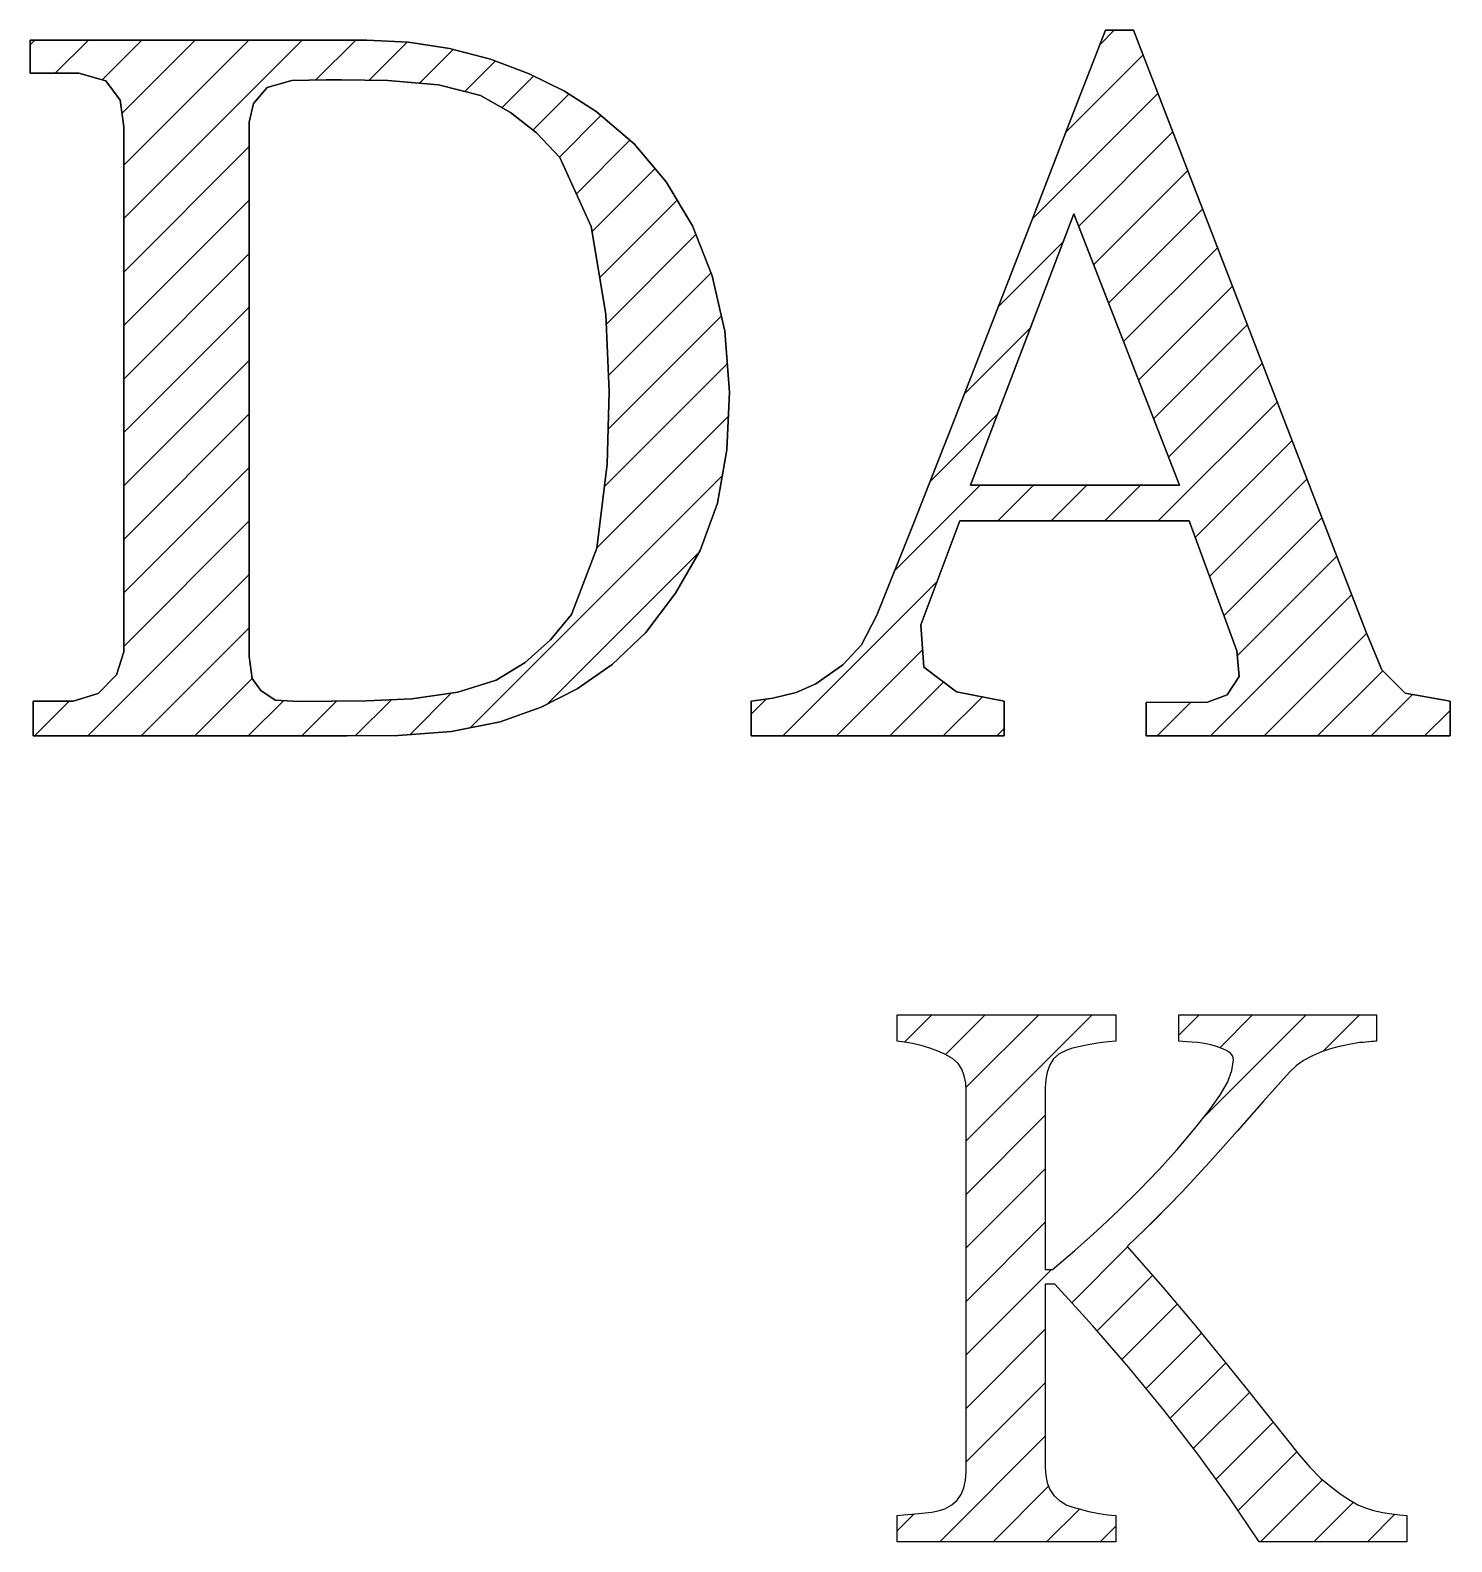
# Model space of a CAD drawing. Extents: x 43789 to 44209, y -38468 to -38171.
# Drawn here: x 43932.556 to 43937.256, y -38265.054 to -38260.058 of the extents above; entities that cross this region are included whole.
import ezdxf

# ---------------------------------------------------------------- set-up
doc = ezdxf.new("R2010")
doc.units = 0
doc.header["$LTSCALE"] = 7
doc.header["$MEASUREMENT"] = 0
doc.layers.get('0').update_dxf_attribs({"color": 2, "linetype": 'CONTINUOUS'})
doc.layers.add('D', color=2, linetype='CONTINUOUS')
pattern_1 = [(45, (8412.3692, -32212.31306), (-0.08838834765, 0.08838834765), [])]

msp = doc.modelspace()

# ---------------------------------------------------------------- hatches: boundary and pattern name
at = {"layer": 'D'}
h = msp.add_hatch(dxfattribs=at)
h.set_pattern_fill('ANSI31', color=256, style=0)
h.set_pattern_definition(pattern_1)
h.paths.add_polyline_path([(43934.8526, -38261.0525), (43934.8107, -38260.8693), (43934.745, -38260.7046), (43934.6583, -38260.5589), (43934.5521, -38260.4331), (43934.4268, -38260.3268), (43934.3218, -38260.2597), (43934.2053, -38260.2019), (43934.0772, -38260.154), (43933.9422, -38260.1185), (43933.806, -38260.0974), (43933.6683, -38260.0904), (43932.5556, -38260.0904), (43932.5556, -38260.1999), (43932.7159, -38260.2003), (43932.8059, -38260.2253), (43932.8525, -38260.2891), (43932.8651, -38260.3774), (43932.8651, -38262.1124), (43932.8413, -38262.188), (43932.7802, -38262.2503), (43932.6976, -38262.2757), (43932.5654, -38262.2753), (43932.5654, -38262.3904), (43933.6036, -38262.3904), (43933.772, -38262.3884), (43933.9479, -38262.376), (43934.1097, -38262.3439), (43934.2451, -38262.2951), (43934.3638, -38262.2346), (43934.4794, -38262.1547), (43934.5911, -38262.0481), (43934.689, -38261.9186), (43934.7707, -38261.7773), (43934.8284, -38261.6212), (43934.8586, -38261.4448), (43934.8673, -38261.2541)])
h.paths.add_polyline_path([(43934.47, -38261.2523), (43934.4636, -38261.4921), (43934.4294, -38261.77), (43934.3455, -38261.9893), (43934.2754, -38262.073), (43934.1922, -38262.1474), (43934.0959, -38262.206), (43933.9697, -38262.2454), (43933.8168, -38262.2674), (43933.6677, -38262.2743), (43933.5504, -38262.2759), (43933.4451, -38262.277), (43933.3656, -38262.2723), (43933.3181, -38262.2399), (43933.2894, -38262.2005), (43933.2798, -38262.1277), (43933.2798, -38260.3622), (43933.2938, -38260.3002), (43933.3388, -38260.2467), (43933.4202, -38260.2238), (43933.4775, -38260.2226), (43933.5344, -38260.2218), (43933.5843, -38260.2215), (43933.7382, -38260.2238), (43933.9057, -38260.2378), (43934.0438, -38260.274), (43934.1433, -38260.3299), (43934.229, -38260.3975), (43934.3063, -38260.4784), (43934.4106, -38260.7063), (43934.4585, -38260.9966)], flags=16)
h.paths.add_polyline_path([(43936.2032, -38260.0578), (43936.1107, -38260.0578), (43935.9963, -38260.352), (43935.8722, -38260.6723), (43935.738, -38261.0189), (43935.6023, -38261.367), (43935.4747, -38261.6913), (43935.3551, -38261.9915), (43935.3045, -38262.0893), (43935.2419, -38262.1554), (43935.1531, -38262.2181), (43935.0877, -38262.2463), (43935.0112, -38262.2654), (43934.9391, -38262.2753), (43934.9391, -38262.3904), (43935.7759, -38262.3904), (43935.7759, -38262.2753), (43935.6181, -38262.2444), (43935.5098, -38262.1633), (43935.4996, -38262.0236), (43935.6291, -38261.6797), (43936.387, -38261.6797), (43936.5448, -38262.1092), (43936.5524, -38262.1934), (43936.5127, -38262.2543), (43936.448, -38262.2787), (43936.2454, -38262.2798), (43936.2454, -38262.3904), (43937.2497, -38262.3904), (43937.2497, -38262.2753), (43937.1009, -38262.2489), (43937.0246, -38262.1723), (43936.97, -38262.0418)])
h.paths.add_polyline_path([(43936.355, -38261.5618), (43935.6644, -38261.5618), (43936.0064, -38260.6645)], flags=16)
h.paths.add_polyline_path([(43938.4399, -38261.0391), (43938.4399, -38260.3427), (43938.4577, -38260.2781), (43938.5049, -38260.2359), (43938.5846, -38260.2183), (43938.9621, -38260.2183), (43939.3486, -38260.3027), (43939.6485, -38260.5405), (43939.8297, -38260.9083), (43939.9167, -38260.9083), (43939.8778, -38260.1489), (43939.8676, -38260.1195), (43939.8431, -38260.0994), (43939.8016, -38260.0904), (43937.7186, -38260.0904), (43937.7186, -38260.2055), (43937.8902, -38260.2071), (43937.9564, -38260.2295), (43938.0055, -38260.2827), (43938.0247, -38260.3524), (43938.0328, -38262.0778), (43937.985, -38262.2132), (43937.8674, -38262.2627), (43937.7186, -38262.2753), (43937.7186, -38262.3904), (43938.4482, -38262.3904), (43939.1778, -38262.3904), (43939.9074, -38262.3904), (43939.938, -38262.3783), (43939.9701, -38262.3463), (43939.9843, -38262.304), (43939.9843, -38261.5227), (43939.905, -38261.5227), (43939.7487, -38261.9069), (43939.432, -38262.1631), (43939.1355, -38262.2577), (43938.9751, -38262.259), (43938.762, -38262.2605), (43938.6289, -38262.2582), (43938.548, -38262.2396), (43938.4884, -38262.1904), (43938.4542, -38262.1181), (43938.4463, -38262.0734), (43938.4415, -38262.0188), (43938.4399, -38261.9544), (43938.4399, -38261.347), (43938.4537, -38261.3075), (43938.4871, -38261.2767), (43938.5335, -38261.264), (43938.6508, -38261.264), (43938.8945, -38261.3252), (43939.0652, -38261.4913), (43939.1339, -38261.7362), (43939.2384, -38261.7362), (43939.2384, -38260.7052), (43939.1453, -38260.7052), (43939.0569, -38260.9445), (43938.8699, -38261.0861), (43938.6508, -38261.1328), (43938.535, -38261.1328), (43938.4911, -38261.1188), (43938.4551, -38261.0841)])
h.paths.add_polyline_path([(43940.0218, -38261.5227), (43939.9843, -38261.5227), (43939.9843, -38262.304), (43939.9851, -38262.3014)])
h = msp.add_hatch(dxfattribs=at)
h.set_pattern_fill('ANSI31', color=256, style=0)
h.set_pattern_definition(pattern_1)
h.paths.add_polyline_path([(43936.4029, -38264.3333), (43936.2998, -38264.2123), (43936.1825, -38264.0781), (43936.2729, -38263.9908), (43936.3639, -38263.8975), (43936.4554, -38263.7982), (43936.5456, -38263.697), (43936.6335, -38263.5979), (43936.7193, -38263.5012), (43936.7405, -38263.481), (43936.7657, -38263.4632), (43936.7947, -38263.4475), (43936.825, -38263.4345), (43936.8547, -38263.4242), (43936.8836, -38263.4165), (43936.9004, -38263.4133), (43936.9152, -38263.4103), (43936.928, -38263.4077), (43936.9393, -38263.4056), (43936.9507, -38263.4041), (43936.9624, -38263.4031), (43936.9724, -38263.4023), (43936.9817, -38263.4014), (43936.9904, -38263.4005), (43936.9977, -38263.3999), (43937.0029, -38263.3995), (43937.0063, -38263.3993), (43937.0063, -38263.3122), (43936.3532, -38263.3122), (43936.3532, -38263.3993), (43936.3658, -38263.4002), (43936.3806, -38263.4012), (43936.3976, -38263.4023), (43936.4164, -38263.4041), (43936.4368, -38263.4071), (43936.4587, -38263.4115), (43936.4777, -38263.4169), (43936.4952, -38263.4232), (43936.5111, -38263.4304), (43936.5237, -38263.439), (43936.5312, -38263.449), (43936.5337, -38263.4605), (43936.5287, -38263.4966), (43936.5137, -38263.5362), (43936.4889, -38263.5791), (43936.4533, -38263.6286), (43936.4061, -38263.6882), (43936.3473, -38263.7575), (43936.2869, -38263.8247), (43936.2222, -38263.892), (43936.1532, -38263.9594), (43936.0815, -38264.0261), (43936.009, -38264.0911), (43935.9357, -38264.1543), (43935.9115, -38264.1543), (43935.9115, -38263.5527), (43935.9131, -38263.5264), (43935.918, -38263.5014), (43935.9261, -38263.4777), (43935.9388, -38263.4571), (43935.9577, -38263.4408), (43935.9827, -38263.4286), (43936.002, -38263.4227), (43936.0272, -38263.4167), (43936.0586, -38263.4102), (43936.091, -38263.4048), (43936.1197, -38263.4011), (43936.1443, -38263.3993), (43936.1443, -38263.3122), (43935.4215, -38263.3122), (43935.4215, -38263.3993), (43935.4457, -38263.402), (43935.4722, -38263.4069), (43935.5012, -38263.414), (43935.5303, -38263.4225), (43935.5565, -38263.4319), (43935.58, -38263.442), (43935.6046, -38263.4566), (43935.6232, -38263.4734), (43935.6356, -38263.4923), (43935.6437, -38263.5141), (43935.6485, -38263.5383), (43935.65, -38263.5648), (43935.65, -38264.8217), (43935.6482, -38264.85), (43935.6426, -38264.8751), (43935.6331, -38264.8972), (43935.6199, -38264.9164), (43935.6021, -38264.9322), (43935.58, -38264.9445), (43935.5616, -38264.9506), (43935.5362, -38264.9555), (43935.5037, -38264.9591), (43935.4706, -38264.9622), (43935.4432, -38264.9647), (43935.4215, -38264.9667), (43935.4215, -38265.0539), (43936.1443, -38265.0539), (43936.1443, -38264.9667), (43936.1188, -38264.9646), (43936.0892, -38264.9601), (43936.0556, -38264.9533), (43936.0238, -38264.9455), (43935.9994, -38264.9385), (43935.9827, -38264.9324), (43935.9584, -38264.918), (43935.9397, -38264.9008), (43935.9265, -38264.8808), (43935.9181, -38264.8586), (43935.9131, -38264.8345), (43935.9115, -38264.8083), (43935.9115, -38264.2021), (43935.9433, -38264.2021), (43936.0675, -38264.3385), (43936.188, -38264.4778), (43936.3049, -38264.6198), (43936.4164, -38264.7638), (43936.5209, -38264.9084), (43936.6184, -38265.0539), (43937.107, -38265.0539), (43937.107, -38264.9667), (43937.0841, -38264.965), (43937.0575, -38264.9618), (43937.0273, -38264.9571), (43936.9971, -38264.9504), (43936.9704, -38264.9421), (43936.9473, -38264.9324), (43936.9204, -38264.917), (43936.8902, -38264.8971), (43936.8567, -38264.8728), (43936.8215, -38264.8432), (43936.7863, -38264.8078), (43936.7511, -38264.7664), (43936.6611, -38264.6535), (43936.5745, -38264.5451), (43936.4914, -38264.4413)])

# ---------------------------------------------------------------- linework, layer by layer
at = {"color": 255}
for p, q in [((43932.5556, -38260.0904), (43933.6683, -38260.0904)), ((43932.5556, -38260.1999), (43932.5556, -38260.0904)), ((43933.6683, -38260.0904), (43932.5556, -38260.0904)), ((43932.5556, -38260.0904), (43932.5556, -38260.1999)), ((43933.6683, -38260.0904), (43933.806, -38260.0974)), ((43933.806, -38260.0974), (43933.6683, -38260.0904)), ((43935.9963, -38260.352), (43936.1107, -38260.0578)), ((43936.1107, -38260.0578), (43935.9963, -38260.352)), ((43936.1107, -38260.0578), (43936.2032, -38260.0578)), ((43936.2032, -38260.0578), (43936.1107, -38260.0578)), ((43936.2032, -38260.0578), (43936.97, -38262.0418)), ((43936.97, -38262.0418), (43936.2032, -38260.0578)), ((43933.806, -38260.0974), (43933.9422, -38260.1185)), ((43933.9422, -38260.1185), (43933.806, -38260.0974)), ((43933.9422, -38260.1185), (43934.0772, -38260.154)), ((43934.0772, -38260.154), (43933.9422, -38260.1185)), ((43934.0772, -38260.154), (43934.2053, -38260.2019)), ((43934.2053, -38260.2019), (43934.0772, -38260.154)), ((43932.7159, -38260.2003), (43932.5556, -38260.1999)), ((43932.5556, -38260.1999), (43932.7159, -38260.2003)), ((43932.8059, -38260.2253), (43932.7159, -38260.2003)), ((43932.7159, -38260.2003), (43932.8059, -38260.2253)), ((43932.8525, -38260.2891), (43932.8059, -38260.2253)), ((43932.8059, -38260.2253), (43932.8525, -38260.2891)), ((43933.4202, -38260.2238), (43933.3388, -38260.2467)), ((43933.3388, -38260.2467), (43933.4202, -38260.2238)), ((43933.4775, -38260.2226), (43933.4202, -38260.2238)), ((43933.4202, -38260.2238), (43933.4775, -38260.2226)), ((43933.5344, -38260.2218), (43933.4775, -38260.2226)), ((43933.4775, -38260.2226), (43933.5344, -38260.2218)), ((43933.5843, -38260.2215), (43933.5344, -38260.2218)), ((43933.5344, -38260.2218), (43933.5843, -38260.2215)), ((43933.7382, -38260.2238), (43933.5843, -38260.2215)), ((43933.5843, -38260.2215), (43933.7382, -38260.2238)), ((43933.9057, -38260.2378), (43933.7382, -38260.2238)), ((43933.7382, -38260.2238), (43933.9057, -38260.2378)), ((43934.0438, -38260.274), (43933.9057, -38260.2378)), ((43933.9057, -38260.2378), (43934.0438, -38260.274)), ((43934.2053, -38260.2019), (43934.3218, -38260.2597)), ((43934.3218, -38260.2597), (43934.2053, -38260.2019)), ((43932.8651, -38260.3774), (43932.8525, -38260.2891)), ((43932.8525, -38260.2891), (43932.8651, -38260.3774)), ((43933.3388, -38260.2467), (43933.2938, -38260.3002)), ((43933.2938, -38260.3002), (43933.3388, -38260.2467)), ((43934.1433, -38260.3299), (43934.0438, -38260.274)), ((43934.0438, -38260.274), (43934.1433, -38260.3299)), ((43934.3218, -38260.2597), (43934.4268, -38260.3268)), ((43934.4268, -38260.3268), (43934.3218, -38260.2597)), ((43933.2938, -38260.3002), (43933.2798, -38260.3622)), ((43933.2798, -38260.3622), (43933.2938, -38260.3002)), ((43934.229, -38260.3975), (43934.1433, -38260.3299)), ((43934.1433, -38260.3299), (43934.229, -38260.3975)), ((43934.4268, -38260.3268), (43934.5521, -38260.4331)), ((43934.5521, -38260.4331), (43934.4268, -38260.3268)), ((43932.8651, -38262.1124), (43932.8651, -38260.3774)), ((43932.8651, -38260.3774), (43932.8651, -38262.1124)), ((43933.2798, -38260.3622), (43933.2798, -38262.1277)), ((43933.2798, -38262.1277), (43933.2798, -38260.3622)), ((43935.8722, -38260.6723), (43935.9963, -38260.352)), ((43935.9963, -38260.352), (43935.8722, -38260.6723)), ((43934.3063, -38260.4784), (43934.229, -38260.3975)), ((43934.229, -38260.3975), (43934.3063, -38260.4784)), ((43934.5521, -38260.4331), (43934.6583, -38260.5589)), ((43934.6583, -38260.5589), (43934.5521, -38260.4331)), ((43934.4106, -38260.7063), (43934.3063, -38260.4784)), ((43934.3063, -38260.4784), (43934.4106, -38260.7063)), ((43934.6583, -38260.5589), (43934.745, -38260.7046)), ((43934.745, -38260.7046), (43934.6583, -38260.5589)), ((43936.0064, -38260.6645), (43935.6644, -38261.5618)), ((43935.6644, -38261.5618), (43936.0064, -38260.6645)), ((43935.738, -38261.0189), (43935.8722, -38260.6723)), ((43935.8722, -38260.6723), (43935.738, -38261.0189)), ((43936.355, -38261.5618), (43936.0064, -38260.6645)), ((43936.0064, -38260.6645), (43936.355, -38261.5618)), ((43934.4585, -38260.9966), (43934.4106, -38260.7063)), ((43934.4106, -38260.7063), (43934.4585, -38260.9966)), ((43934.745, -38260.7046), (43934.8107, -38260.8693)), ((43934.8107, -38260.8693), (43934.745, -38260.7046)), ((43934.8107, -38260.8693), (43934.8526, -38261.0525)), ((43934.8526, -38261.0525), (43934.8107, -38260.8693)), ((43934.47, -38261.2523), (43934.4585, -38260.9966)), ((43934.4585, -38260.9966), (43934.47, -38261.2523)), ((43935.6023, -38261.367), (43935.738, -38261.0189)), ((43935.738, -38261.0189), (43935.6023, -38261.367)), ((43934.8526, -38261.0525), (43934.8673, -38261.2541)), ((43934.8673, -38261.2541), (43934.8526, -38261.0525)), ((43934.4636, -38261.4921), (43934.47, -38261.2523)), ((43934.47, -38261.2523), (43934.4636, -38261.4921)), ((43934.8673, -38261.2541), (43934.8586, -38261.4448)), ((43934.8586, -38261.4448), (43934.8673, -38261.2541)), ((43935.4747, -38261.6913), (43935.6023, -38261.367)), ((43935.6023, -38261.367), (43935.4747, -38261.6913)), ((43934.4294, -38261.77), (43934.4636, -38261.4921)), ((43934.4636, -38261.4921), (43934.4294, -38261.77)), ((43934.8586, -38261.4448), (43934.8284, -38261.6212)), ((43934.8284, -38261.6212), (43934.8586, -38261.4448)), ((43935.6644, -38261.5618), (43936.355, -38261.5618)), ((43936.355, -38261.5618), (43935.6644, -38261.5618)), ((43934.8284, -38261.6212), (43934.7707, -38261.7773)), ((43934.7707, -38261.7773), (43934.8284, -38261.6212)), ((43935.3551, -38261.9915), (43935.4747, -38261.6913)), ((43935.4747, -38261.6913), (43935.3551, -38261.9915)), ((43935.6291, -38261.6797), (43935.4996, -38262.0236)), ((43935.4996, -38262.0236), (43935.6291, -38261.6797)), ((43936.387, -38261.6797), (43935.6291, -38261.6797)), ((43935.6291, -38261.6797), (43936.387, -38261.6797)), ((43936.5448, -38262.1092), (43936.387, -38261.6797)), ((43936.387, -38261.6797), (43936.5448, -38262.1092)), ((43934.3455, -38261.9893), (43934.4294, -38261.77)), ((43934.4294, -38261.77), (43934.3455, -38261.9893)), ((43934.7707, -38261.7773), (43934.689, -38261.9186)), ((43934.689, -38261.9186), (43934.7707, -38261.7773)), ((43934.689, -38261.9186), (43934.5911, -38262.0481)), ((43934.5911, -38262.0481), (43934.689, -38261.9186)), ((43934.2754, -38262.073), (43934.3455, -38261.9893)), ((43934.3455, -38261.9893), (43934.2754, -38262.073)), ((43935.3045, -38262.0893), (43935.3551, -38261.9915)), ((43935.3551, -38261.9915), (43935.3045, -38262.0893)), ((43935.4996, -38262.0236), (43935.5098, -38262.1633)), ((43935.5098, -38262.1633), (43935.4996, -38262.0236)), ((43936.97, -38262.0418), (43937.0246, -38262.1723)), ((43937.0246, -38262.1723), (43936.97, -38262.0418)), ((43934.1922, -38262.1474), (43934.2754, -38262.073)), ((43934.2754, -38262.073), (43934.1922, -38262.1474)), ((43934.5911, -38262.0481), (43934.4794, -38262.1547)), ((43934.4794, -38262.1547), (43934.5911, -38262.0481)), ((43935.2419, -38262.1554), (43935.3045, -38262.0893)), ((43935.3045, -38262.0893), (43935.2419, -38262.1554)), ((43932.8413, -38262.188), (43932.8651, -38262.1124)), ((43932.8651, -38262.1124), (43932.8413, -38262.188)), ((43933.2798, -38262.1277), (43933.2894, -38262.2005)), ((43933.2894, -38262.2005), (43933.2798, -38262.1277)), ((43936.5524, -38262.1934), (43936.5448, -38262.1092)), ((43936.5448, -38262.1092), (43936.5524, -38262.1934)), ((43932.7802, -38262.2503), (43932.8413, -38262.188)), ((43932.8413, -38262.188), (43932.7802, -38262.2503)), ((43934.0959, -38262.206), (43934.1922, -38262.1474)), ((43934.1922, -38262.1474), (43934.0959, -38262.206)), ((43934.4794, -38262.1547), (43934.3638, -38262.2346)), ((43934.3638, -38262.2346), (43934.4794, -38262.1547)), ((43935.1531, -38262.2181), (43935.2419, -38262.1554)), ((43935.2419, -38262.1554), (43935.1531, -38262.2181)), ((43935.5098, -38262.1633), (43935.6181, -38262.2444)), ((43935.6181, -38262.2444), (43935.5098, -38262.1633)), ((43936.5127, -38262.2543), (43936.5524, -38262.1934)), ((43936.5524, -38262.1934), (43936.5127, -38262.2543)), ((43937.0246, -38262.1723), (43937.1009, -38262.2489)), ((43937.1009, -38262.2489), (43937.0246, -38262.1723)), ((43933.2894, -38262.2005), (43933.3181, -38262.2399)), ((43933.3181, -38262.2399), (43933.2894, -38262.2005)), ((43933.3181, -38262.2399), (43933.3656, -38262.2723)), ((43933.3656, -38262.2723), (43933.3181, -38262.2399)), ((43933.9697, -38262.2454), (43934.0959, -38262.206)), ((43934.0959, -38262.206), (43933.9697, -38262.2454)), ((43934.3638, -38262.2346), (43934.2451, -38262.2951)), ((43934.2451, -38262.2951), (43934.3638, -38262.2346)), ((43935.0877, -38262.2463), (43935.1531, -38262.2181)), ((43935.1531, -38262.2181), (43935.0877, -38262.2463)), ((43932.5654, -38262.2753), (43932.6976, -38262.2757)), ((43932.5654, -38262.3904), (43932.5654, -38262.2753)), ((43932.6976, -38262.2757), (43932.5654, -38262.2753)), ((43932.5654, -38262.2753), (43932.5654, -38262.3904)), ((43932.6976, -38262.2757), (43932.7802, -38262.2503)), ((43932.7802, -38262.2503), (43932.6976, -38262.2757)), ((43933.3656, -38262.2723), (43933.4451, -38262.277)), ((43933.4451, -38262.277), (43933.3656, -38262.2723)), ((43933.4451, -38262.277), (43933.5504, -38262.2759)), ((43933.5504, -38262.2759), (43933.4451, -38262.277)), ((43933.5504, -38262.2759), (43933.6677, -38262.2743)), ((43933.6677, -38262.2743), (43933.5504, -38262.2759)), ((43933.6677, -38262.2743), (43933.8168, -38262.2674)), ((43933.8168, -38262.2674), (43933.6677, -38262.2743)), ((43933.8168, -38262.2674), (43933.9697, -38262.2454)), ((43933.9697, -38262.2454), (43933.8168, -38262.2674)), ((43934.9391, -38262.2753), (43935.0112, -38262.2654)), ((43935.0112, -38262.2654), (43934.9391, -38262.2753)), ((43934.9391, -38262.3904), (43934.9391, -38262.2753)), ((43934.9391, -38262.2753), (43934.9391, -38262.3904)), ((43935.0112, -38262.2654), (43935.0877, -38262.2463)), ((43935.0877, -38262.2463), (43935.0112, -38262.2654)), ((43935.6181, -38262.2444), (43935.7759, -38262.2753)), ((43935.7759, -38262.2753), (43935.6181, -38262.2444)), ((43935.7759, -38262.2753), (43935.7759, -38262.3904)), ((43935.7759, -38262.3904), (43935.7759, -38262.2753)), ((43936.2454, -38262.2798), (43936.448, -38262.2787)), ((43936.448, -38262.2787), (43936.2454, -38262.2798)), ((43936.2454, -38262.3904), (43936.2454, -38262.2798)), ((43936.2454, -38262.2798), (43936.2454, -38262.3904)), ((43936.448, -38262.2787), (43936.5127, -38262.2543)), ((43936.5127, -38262.2543), (43936.448, -38262.2787)), ((43937.1009, -38262.2489), (43937.2497, -38262.2753)), ((43937.2497, -38262.2753), (43937.1009, -38262.2489)), ((43937.2497, -38262.2753), (43937.2497, -38262.3904)), ((43937.2497, -38262.3904), (43937.2497, -38262.2753)), ((43934.2451, -38262.2951), (43934.1097, -38262.3439)), ((43934.1097, -38262.3439), (43934.2451, -38262.2951)), ((43933.6036, -38262.3904), (43932.5654, -38262.3904)), ((43932.5654, -38262.3904), (43933.6036, -38262.3904)), ((43933.772, -38262.3884), (43933.6036, -38262.3904)), ((43933.6036, -38262.3904), (43933.772, -38262.3884)), ((43933.9479, -38262.376), (43933.772, -38262.3884)), ((43933.772, -38262.3884), (43933.9479, -38262.376)), ((43934.1097, -38262.3439), (43933.9479, -38262.376)), ((43933.9479, -38262.376), (43934.1097, -38262.3439)), ((43935.7759, -38262.3904), (43934.9391, -38262.3904)), ((43934.9391, -38262.3904), (43935.7759, -38262.3904)), ((43937.2497, -38262.3904), (43936.2454, -38262.3904)), ((43936.2454, -38262.3904), (43937.2497, -38262.3904)), ((43935.4215, -38263.3993), (43935.4215, -38263.3122)), ((43935.4215, -38263.3122), (43936.1443, -38263.3122)), ((43936.1443, -38263.3122), (43936.1443, -38263.3993)), ((43936.3532, -38263.3993), (43936.3532, -38263.3122)), ((43936.3532, -38263.3122), (43937.0063, -38263.3122)), ((43937.0063, -38263.3122), (43937.0063, -38263.3993)), ((43935.4457, -38263.402), (43935.4215, -38263.3993)), ((43935.4722, -38263.4069), (43935.4457, -38263.402)), ((43935.5012, -38263.414), (43935.4722, -38263.4069)), ((43935.5303, -38263.4225), (43935.5012, -38263.414)), ((43935.5565, -38263.4319), (43935.5303, -38263.4225)), ((43935.58, -38263.442), (43935.5565, -38263.4319)), ((43935.6046, -38263.4566), (43935.58, -38263.442)), ((43935.9577, -38263.4408), (43935.9388, -38263.4571)), ((43935.9827, -38263.4286), (43935.9577, -38263.4408)), ((43936.002, -38263.4227), (43935.9827, -38263.4286)), ((43936.0272, -38263.4167), (43936.002, -38263.4227)), ((43936.0586, -38263.4102), (43936.0272, -38263.4167)), ((43936.091, -38263.4048), (43936.0586, -38263.4102)), ((43936.1197, -38263.4011), (43936.091, -38263.4048)), ((43936.1443, -38263.3993), (43936.1197, -38263.4011)), ((43936.3658, -38263.4002), (43936.3532, -38263.3993)), ((43936.3806, -38263.4012), (43936.3658, -38263.4002)), ((43936.3976, -38263.4023), (43936.3806, -38263.4012)), ((43936.4164, -38263.4041), (43936.3976, -38263.4023)), ((43936.4368, -38263.4071), (43936.4164, -38263.4041)), ((43936.4587, -38263.4115), (43936.4368, -38263.4071)), ((43936.4777, -38263.4169), (43936.4587, -38263.4115)), ((43936.4952, -38263.4232), (43936.4777, -38263.4169)), ((43936.5111, -38263.4304), (43936.4952, -38263.4232)), ((43936.5237, -38263.439), (43936.5111, -38263.4304)), ((43936.5312, -38263.449), (43936.5237, -38263.439)), ((43936.825, -38263.4345), (43936.7947, -38263.4475)), ((43936.8547, -38263.4242), (43936.825, -38263.4345)), ((43936.8836, -38263.4165), (43936.8547, -38263.4242)), ((43936.9004, -38263.4133), (43936.8836, -38263.4165)), ((43936.9152, -38263.4103), (43936.9004, -38263.4133)), ((43936.928, -38263.4077), (43936.9152, -38263.4103)), ((43936.9393, -38263.4056), (43936.928, -38263.4077)), ((43936.9507, -38263.4041), (43936.9393, -38263.4056)), ((43936.9624, -38263.4031), (43936.9507, -38263.4041)), ((43936.9724, -38263.4023), (43936.9624, -38263.4031)), ((43936.9817, -38263.4014), (43936.9724, -38263.4023)), ((43936.9904, -38263.4005), (43936.9817, -38263.4014)), ((43936.9977, -38263.3999), (43936.9904, -38263.4005)), ((43937.0029, -38263.3995), (43936.9977, -38263.3999)), ((43937.0063, -38263.3993), (43937.0029, -38263.3995)), ((43935.6232, -38263.4734), (43935.6046, -38263.4566)), ((43935.6356, -38263.4923), (43935.6232, -38263.4734)), ((43935.6437, -38263.5141), (43935.6356, -38263.4923)), ((43935.9261, -38263.4777), (43935.918, -38263.5014)), ((43935.9388, -38263.4571), (43935.9261, -38263.4777)), ((43936.5287, -38263.4966), (43936.5337, -38263.4605)), ((43936.5337, -38263.4605), (43936.5312, -38263.449)), ((43936.7405, -38263.481), (43936.7193, -38263.5012)), ((43936.7657, -38263.4632), (43936.7405, -38263.481)), ((43936.7947, -38263.4475), (43936.7657, -38263.4632)), ((43935.6485, -38263.5383), (43935.6437, -38263.5141)), ((43935.65, -38263.5648), (43935.6485, -38263.5383)), ((43935.9131, -38263.5264), (43935.9115, -38263.5527)), ((43935.918, -38263.5014), (43935.9131, -38263.5264)), ((43936.4889, -38263.5791), (43936.5137, -38263.5362)), ((43936.5137, -38263.5362), (43936.5287, -38263.4966)), ((43936.7193, -38263.5012), (43936.6335, -38263.5979)), ((43935.65, -38264.8217), (43935.65, -38263.5648)), ((43935.9115, -38263.5527), (43935.9115, -38264.1543)), ((43936.4533, -38263.6286), (43936.4889, -38263.5791)), ((43936.4061, -38263.6882), (43936.4533, -38263.6286)), ((43936.6335, -38263.5979), (43936.5456, -38263.697)), ((43936.3473, -38263.7575), (43936.4061, -38263.6882)), ((43936.5456, -38263.697), (43936.4554, -38263.7982)), ((43936.2869, -38263.8247), (43936.3473, -38263.7575)), ((43936.2222, -38263.892), (43936.2869, -38263.8247)), ((43936.4554, -38263.7982), (43936.3639, -38263.8975)), ((43936.1532, -38263.9594), (43936.2222, -38263.892)), ((43936.3639, -38263.8975), (43936.2729, -38263.9908)), ((43936.0815, -38264.0261), (43936.1532, -38263.9594)), ((43936.2729, -38263.9908), (43936.1825, -38264.0781)), ((43936.009, -38264.0911), (43936.0815, -38264.0261)), ((43935.9357, -38264.1543), (43936.009, -38264.0911)), ((43936.1825, -38264.0781), (43936.2998, -38264.2123)), ((43935.9115, -38264.1543), (43935.9357, -38264.1543)), ((43935.9433, -38264.2021), (43935.9115, -38264.2021)), ((43935.9115, -38264.2021), (43935.9115, -38264.8083)), ((43936.0675, -38264.3385), (43935.9433, -38264.2021)), ((43936.2998, -38264.2123), (43936.4029, -38264.3333)), ((43936.188, -38264.4778), (43936.0675, -38264.3385)), ((43936.4029, -38264.3333), (43936.4914, -38264.4413)), ((43936.4914, -38264.4413), (43936.5745, -38264.5451)), ((43936.3049, -38264.6198), (43936.188, -38264.4778)), ((43936.5745, -38264.5451), (43936.6611, -38264.6535)), ((43936.4164, -38264.7638), (43936.3049, -38264.6198)), ((43936.6611, -38264.6535), (43936.7511, -38264.7664)), ((43936.5209, -38264.9084), (43936.4164, -38264.7638)), ((43936.7511, -38264.7664), (43936.7863, -38264.8078)), ((43935.6482, -38264.85), (43935.65, -38264.8217)), ((43935.9115, -38264.8083), (43935.9131, -38264.8345)), ((43935.9131, -38264.8345), (43935.9181, -38264.8586)), ((43936.7863, -38264.8078), (43936.8215, -38264.8432)), ((43935.6331, -38264.8972), (43935.6426, -38264.8751)), ((43935.6426, -38264.8751), (43935.6482, -38264.85)), ((43935.9181, -38264.8586), (43935.9265, -38264.8808)), ((43935.9265, -38264.8808), (43935.9397, -38264.9008)), ((43936.8215, -38264.8432), (43936.8567, -38264.8728)), ((43936.8567, -38264.8728), (43936.8902, -38264.8971)), ((43935.58, -38264.9445), (43935.6021, -38264.9322)), ((43935.6021, -38264.9322), (43935.6199, -38264.9164)), ((43935.6199, -38264.9164), (43935.6331, -38264.8972)), ((43935.9397, -38264.9008), (43935.9584, -38264.918)), ((43935.9584, -38264.918), (43935.9827, -38264.9324)), ((43935.9827, -38264.9324), (43935.9994, -38264.9385)), ((43935.9994, -38264.9385), (43936.0238, -38264.9455)), ((43936.6184, -38265.0539), (43936.5209, -38264.9084)), ((43936.8902, -38264.8971), (43936.9204, -38264.917)), ((43936.9204, -38264.917), (43936.9473, -38264.9324)), ((43936.9473, -38264.9324), (43936.9704, -38264.9421)), ((43935.4215, -38264.9667), (43935.4432, -38264.9647)), ((43935.4215, -38265.0539), (43935.4215, -38264.9667)), ((43935.4432, -38264.9647), (43935.4706, -38264.9622)), ((43935.4706, -38264.9622), (43935.5037, -38264.9591)), ((43935.5037, -38264.9591), (43935.5362, -38264.9555)), ((43935.5362, -38264.9555), (43935.5616, -38264.9506)), ((43935.5616, -38264.9506), (43935.58, -38264.9445)), ((43936.0238, -38264.9455), (43936.0556, -38264.9533)), ((43936.0556, -38264.9533), (43936.0892, -38264.9601)), ((43936.0892, -38264.9601), (43936.1188, -38264.9646)), ((43936.1188, -38264.9646), (43936.1443, -38264.9667)), ((43936.1443, -38264.9667), (43936.1443, -38265.0539)), ((43936.9704, -38264.9421), (43936.9971, -38264.9504)), ((43936.9971, -38264.9504), (43937.0273, -38264.9571)), ((43937.0273, -38264.9571), (43937.0575, -38264.9618)), ((43937.0575, -38264.9618), (43937.0841, -38264.965)), ((43937.0841, -38264.965), (43937.107, -38264.9667)), ((43937.107, -38264.9667), (43937.107, -38265.0539)), ((43936.1443, -38265.0539), (43935.4215, -38265.0539)), ((43937.107, -38265.0539), (43936.6184, -38265.0539))]:
    msp.add_line(p, q, dxfattribs=at)

doc.saveas('drawing.dxf')
